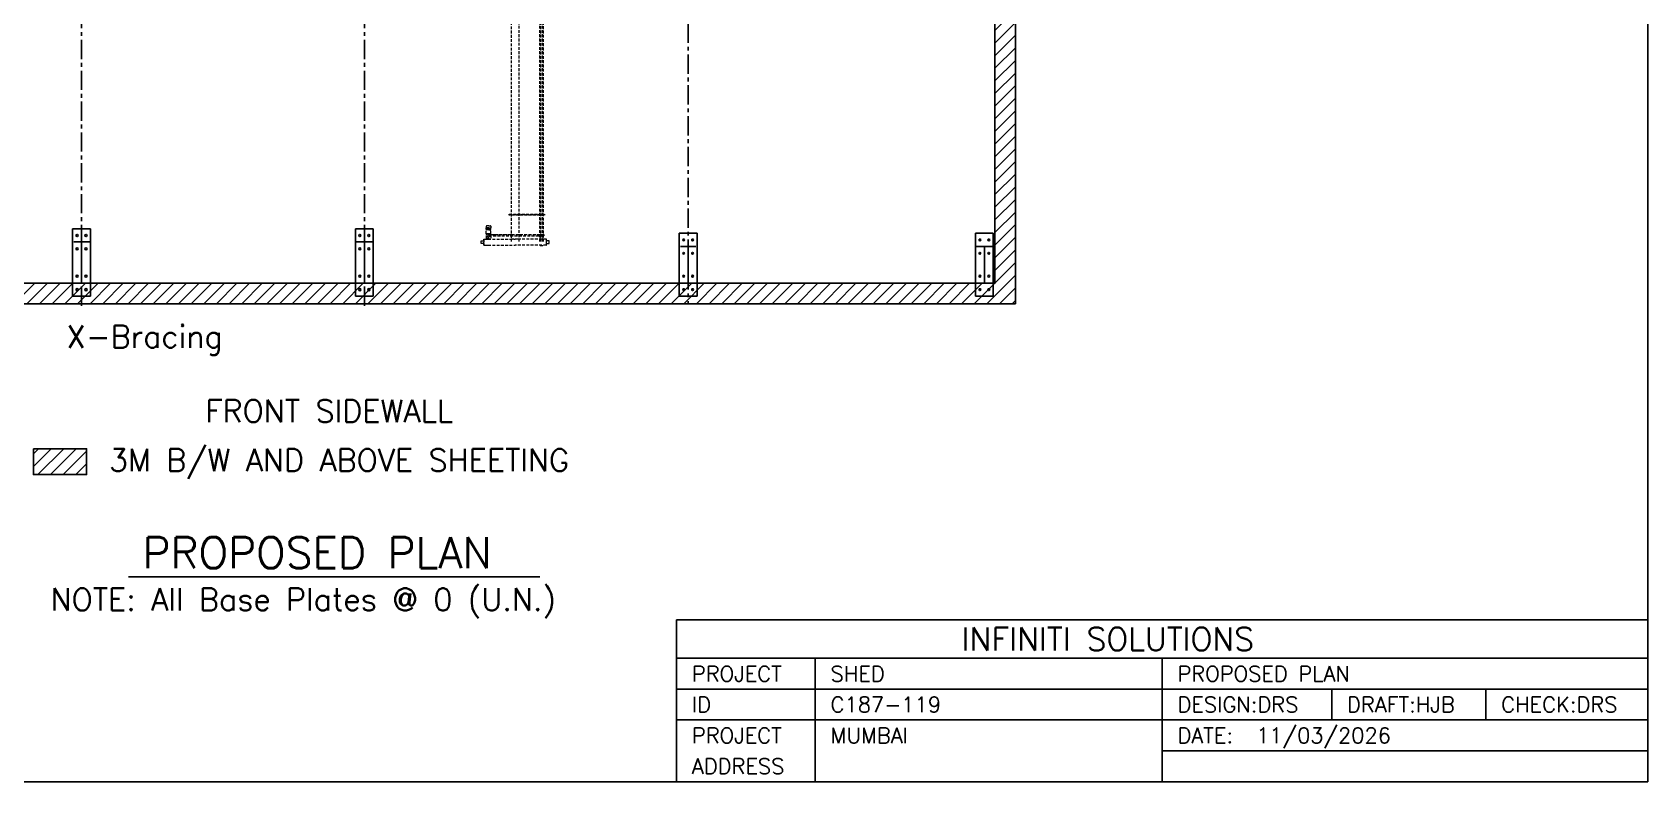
# Model space of a CAD drawing. Header units: millimetres. Extents: x -1427 to 62750, y 0 to 21191.
# Drawn here: x 10453 to 28540, y 0 to 8387 of the extents above; entities that cross this region are included whole.
import ezdxf

# ---------------------------------------------------------------- set-up
doc = ezdxf.new("R2010")
doc.units = ezdxf.units.MM
doc.header["$MEASUREMENT"] = 0
for name, pattern in [('CENTER', [345.194, 215.747, -43.149, 43.149, -43.149]), ('CONTIN', [0]), ('HIDDEN', [9.525, 6.35, -3.175])]:
    doc.linetypes.add(name, pattern=pattern)
doc.layers.get('0').update_dxf_attribs({"linetype": 'CONTIN'})
for name, color, linetype in [('1', 7, 'CONTIN'), ('10', 7, 'CONTIN'), ('11', 6, 'CONTIN'), ('14', 1, 'CONTIN'), ('15', 1, 'CONTIN'), ('22', 7, 'CONTIN'), ('27', 7, 'CENTER')]:
    doc.layers.add(name, color=color, linetype=linetype)
doc.styles.add('SIMPLEX', font='SIMPLEX')

# ---------------------------------------------------------------- blocks, each defined once
blk = doc.blocks.new('WCOL')
for p, q in [((-113.914, 222.133), (113.914, 222.133)), ((0, 222.133), (0, 0)), ((-113.914, 0), (113.914, 0))]:
    blk.add_line(p, q)
blk = doc.blocks.new('BOLT_0')
at = {"layer": '1'}
blk.add_circle((0, 0), 25.4, dxfattribs=at)

msp = doc.modelspace()

# ---------------------------------------------------------------- hatches: boundary and pattern name
at = {"linetype": 'Continuous'}
h = msp.add_hatch(dxfattribs=at)
h.set_pattern_fill('ANSI31', color=1, scale=800, style=0)
h.set_pattern_definition([(45, (-2712.42, 869.93), (-70.71068, 70.71068), [])])
h.paths.add_polyline_path([(6045.8, 5349.1), (6045.8, 16769.1), (21460.8, 16769.1), (21460.8, 5349.1)])
h.paths.add_polyline_path([(6275.8, 16539.1), (6275.8, 5579.1), (17275.8, 5579.1), (21230.8, 5579.1), (21230.8, 16539.1)], flags=16)
h = msp.add_hatch(dxfattribs=at)
h.set_pattern_fill('ANSI31', color=1, scale=800, style=0)
h.set_pattern_definition([(45, (-2035.24, 2199.7), (-70.7107, 70.7107), [])])
h.paths.add_polyline_path([(10465.5, 3725.8), (10465.5, 3436.5), (11061.2, 3436.5), (11061.2, 3725.8)])

# ---------------------------------------------------------------- linework, layer by layer
at = {"color": 3, "linetype": 'HIDDEN', "lineweight": 0, "ltscale": 5}
for p, q in [((15813.8, 16120.7), (15813.8, 6047.2)), ((15902.8, 6047.2), (15902.8, 16120.7)), ((16135.7, 6047.2), (16135.7, 16122.4)), ((16144.6, 16122.4), (16144.6, 6047.2)), ((16165.4, 6047.2), (16165.4, 16122.4)), ((16174.3, 16122.4), (16174.3, 6047.2)), ((16197.2, 6345.3), (15780.4, 6345.3)), ((15536.3, 6216.2), (15535.1, 6198.1)), ((15535.1, 6131.6), (15535.1, 6198.1)), ((15552.9, 6198.1), (15535.1, 6198.1)), ((15552.9, 6187.7), (15535.1, 6187.7)), ((15552.9, 6177.3), (15535.1, 6177.3)), ((15552.9, 6220.3), (15540.8, 6220.3)), ((15565.4, 6220.3), (15552.9, 6220.3)), ((15565.4, 6198.1), (15552.9, 6198.1)), ((15565.4, 6187.7), (15552.9, 6187.7)), ((15565.4, 6177.3), (15552.9, 6177.3)), ((15565.4, 6220.3), (15582.3, 6220.3)), ((15565.4, 6198.1), (15587.9, 6198.1)), ((15565.4, 6187.7), (15587.9, 6187.7)), ((15565.4, 6177.3), (15587.9, 6177.3)), ((15586.7, 6216.2), (15587.9, 6198.1)), ((15587.9, 6131.6), (15587.9, 6198.1)), ((15477.6, 6053.9), (15507.2, 6053.9)), ((15477.6, 6024.2), (15477.6, 6053.9)), ((15507.2, 6024.2), (15477.6, 6024.2)), ((15507.2, 6071.7), (15509.6, 6071.7)), ((15507.2, 6006.4), (15507.2, 6071.7)), ((15509.6, 6006.4), (15507.2, 6006.4)), ((15509.6, 6071.7), (15858.3, 6071.7)), ((15509.6, 6071.7), (15509.6, 6006.4)), ((15509.6, 6006.4), (15858.3, 6006.4)), ((15546.7, 6131.6), (15535.1, 6131.6)), ((15537.1, 6076.1), (15537.1, 6115.3)), ((15557.1, 6102.8), (15537.1, 6102.8)), ((15537.1, 6083), (15586, 6083)), ((15537.1, 6082.1), (15586, 6082.1)), ((15537.8, 6118.3), (15537.8, 6121.2)), ((15537.8, 6121.2), (15538.1, 6121.2)), ((15538.1, 6118.3), (15537.8, 6118.3)), ((15585.3, 6121.2), (15538.1, 6121.2)), ((15585, 6118.3), (15538.1, 6118.3)), ((15541, 6121.2), (15539.3, 6131.6)), ((15583, 6118.3), (15540, 6118.3)), ((15540, 6073.2), (15583, 6073.2)), ((15545.2, 6001.9), (15545.2, 6006.4)), ((15577.9, 6001.9), (15545.2, 6001.9)), ((15576.4, 6131.6), (15546.7, 6131.6)), ((15548.2, 6071.7), (15548.2, 6073.2)), ((15548.2, 6071.7), (15569, 6071.7)), ((15558.6, 6085.3), (15558.6, 6101.4)), ((15558.6, 6085.3), (15564.5, 6085.3)), ((15564.5, 6085.3), (15564.5, 6101.4)), ((15586, 6102.8), (15566, 6102.8)), ((15574.9, 6071.7), (15569, 6071.7)), ((15574.9, 6071.7), (15574.9, 6073.2)), ((15587.9, 6131.6), (15576.4, 6131.6)), ((15577.9, 6006.4), (15577.9, 6001.9)), ((15582, 6121.2), (15583.8, 6131.6)), ((15585, 6118.3), (15585.3, 6118.3)), ((15585.3, 6118.3), (15585.3, 6121.2)), ((15586, 6115.3), (15586, 6076.1)), ((15813.8, 6076.1), (15902.8, 6076.1)), ((16206.9, 6071.7), (15858.3, 6071.7)), ((16206.9, 6006.4), (15858.3, 6006.4)), ((16135.7, 6122.1), (15902.8, 6122.1)), ((16135.7, 6086.5), (16144.6, 6086.5)), ((16138.7, 6006.4), (16138.7, 6001.9)), ((16138.7, 6001.9), (16171.3, 6001.9)), ((16165.4, 6086.5), (16174.3, 6086.5)), ((16171.3, 6001.9), (16171.3, 6006.4)), ((16209.3, 6071.7), (16206.9, 6071.7)), ((16206.9, 6071.7), (16206.9, 6006.4)), ((16206.9, 6006.4), (16209.3, 6006.4)), ((16209.3, 6006.4), (16209.3, 6071.7)), ((16239, 6053.9), (16209.3, 6053.9)), ((16209.3, 6024.2), (16239, 6024.2)), ((16239, 6024.2), (16239, 6053.9))]:
    msp.add_line(p, q, dxfattribs=at)
for p, q in [((17666.1, 0), (17666.1, 1812.3)), ((17666.1, 1812.3), (28539.7, 1812.3)), ((17666.1, 1380.8), (28539.7, 1380.8)), ((17666.1, 1035.6), (28539.7, 1035.6)), ((17666.1, 690.4), (28539.7, 690.4))]:
    msp.add_line(p, q)
at = {"color": 0}
for p, q in [((19219.5, 0), (19219.5, 1380.8)), ((23102.9, 0), (23102.9, 1380.8)), ((25001.5, 1035.6), (25001.5, 690.4)), ((26727.4, 1035.6), (26727.4, 690.4)), ((23102.9, 345.2), (28539.7, 345.2))]:
    msp.add_line(p, q, dxfattribs=at)
for points in [[(21460.8, 5349.1), (6045.8, 5349.1), (6045.8, 16769.1), (21460.8, 16769.1)], [(16910.8, 5349.1), (21460.8, 5349.1), (21460.8, 16769.1), (16910.8, 16769.1)]]:
    msp.add_lwpolyline(points)
msp.add_lwpolyline([(6275.8, 16539.1), (6275.8, 5579.1), (17275.8, 5579.1), (21230.8, 5579.1), (21230.8, 16539.1), (6275.8, 16539.1)], close=True)
at = {"color": 3, "linetype": 'HIDDEN', "lineweight": 0, "ltscale": 5}
for points in [[(15791.5, 6351.2), (16184.7, 6351.2), (16184.7, 6339.3), (15791.5, 6339.3)], [(15614.9, 6107.3), (16184.7, 6107.3), (16184.7, 6119.2), (15614.9, 6119.2)]]:
    msp.add_lwpolyline(points, close=True, dxfattribs=at)
for points in [[(15813.8, 6122.1), (15582, 6122.1)], [(16165.4, 6122.1), (16144.6, 6122.1)]]:
    msp.add_lwpolyline(points, dxfattribs=at)
at = {"linetype": 'Continuous'}
msp.add_lwpolyline([(10465.5, 3725.8), (11061.2, 3725.8), (11061.2, 3436.5), (10465.5, 3436.5)], close=True, dxfattribs=at)
at = {"color": 3, "linetype": 'HIDDEN', "lineweight": 0, "ltscale": 5}
for centre, radius, start, end in [((15540.8, 6215.9), 4.45, 90, 176.18593), ((15582.3, 6215.9), 4.45, 3.81407, 90), ((15540, 6115.3), 2.97, 90, 180), ((15540, 6076.1), 2.97, 180, 270), ((15557.1, 6101.4), 1.48, 0, 90), ((15566, 6101.4), 1.48, 90, 180), ((15583, 6115.3), 2.97, 0, 90), ((15583, 6076.1), 2.97, 270, 0)]:
    msp.add_arc(centre, radius, start, end, dxfattribs=at)
at = {"layer": '10'}
for p, q in [((10904.7, 6188.1), (10904.7, 5432.1)), ((11104.7, 6188.1), (10904.7, 6188.1)), ((11104.7, 5432.1), (11104.7, 6188.1)), ((14070.8, 6188.1), (14070.8, 5432.1)), ((14270.8, 6188.1), (14070.8, 6188.1)), ((14270.8, 5432.1), (14270.8, 6188.1)), ((17696.4, 6138.1), (17696.4, 5432.1)), ((17896.4, 6138.1), (17696.4, 6138.1)), ((17896.4, 5432.1), (17896.4, 6138.1)), ((21012.8, 6138.1), (21012.8, 5432.1)), ((21212.8, 6138.1), (21012.8, 6138.1)), ((21212.8, 5432.1), (21212.8, 6138.1)), ((10904.7, 5432.1), (11104.7, 5432.1)), ((14070.8, 5432.1), (14270.8, 5432.1)), ((17696.4, 5432.1), (17896.4, 5432.1)), ((21012.8, 5432.1), (21212.8, 5432.1))]:
    msp.add_line(p, q, dxfattribs=at)
at = {"layer": '15', "color": 0}
msp.add_line((11529.9, 2292.1), (16135.5, 2292.1), dxfattribs=at)
at = {"layer": '22'}
for p, q in [((28539.7, 0), (28539.7, 21190.7)), ((-1427, 0), (28539.7, 0))]:
    msp.add_line(p, q, dxfattribs=at)
at = {"layer": '27'}
for p, q in [((11004.7, 5325.3), (11004.7, 16792.8)), ((14170.8, 5325.3), (14170.8, 16792.8)), ((17796.4, 16769.1), (17796.4, 5349.1))]:
    msp.add_line(p, q, dxfattribs=at)

# ---------------------------------------------------------------- block references
at = {"layer": '10'}
for name, p, xscale, yscale, zscale in [('WCOL', (11004.7, 5579.1), 0.76812184, 2.08, 2.08), ('BOLT_0', (10954.7, 6113.1), 0.4724409600000001, 0.4724409600000001, 0.4724409600000001), ('BOLT_0', (10954.7, 5963.1), 0.4724409600000001, 0.4724409600000001, 0.4724409600000001), ('BOLT_0', (11054.7, 6113.1), 0.4724409600000001, 0.4724409600000001, 0.4724409600000001), ('BOLT_0', (11054.7, 5963.1), 0.4724409600000001, 0.4724409600000001, 0.4724409600000001), ('WCOL', (14170.8, 5579.1), 0.76812184, 2.08, 2.08), ('BOLT_0', (14120.8, 6113.1), 0.4724409600000001, 0.4724409600000001, 0.4724409600000001), ('BOLT_0', (14120.8, 5963.1), 0.4724409600000001, 0.4724409600000001, 0.4724409600000001), ('BOLT_0', (14220.8, 6113.1), 0.4724409600000001, 0.4724409600000001, 0.4724409600000001), ('BOLT_0', (14220.8, 5963.1), 0.4724409600000001, 0.4724409600000001, 0.4724409600000001), ('WCOL', (17796.4, 5579.1), 0.76812184, 1.855, 1.855), ('BOLT_0', (17746.4, 6063.1), 0.3937008, 0.3937008, 0.3937008), ('BOLT_0', (17846.4, 6063.1), 0.3937008, 0.3937008, 0.3937008), ('WCOL', (21112.8, 5579.1), 0.76812184, 1.855, 1.855), ('BOLT_0', (21062.8, 6063.1), 0.3937008, 0.3937008, 0.3937008), ('BOLT_0', (21162.8, 6063.1), 0.3937008, 0.3937008, 0.3937008), ('BOLT_0', (17746.4, 5913.1), 0.3937008, 0.3937008, 0.3937008), ('BOLT_0', (17846.4, 5913.1), 0.3937008, 0.3937008, 0.3937008), ('BOLT_0', (21062.8, 5913.1), 0.3937008, 0.3937008, 0.3937008), ('BOLT_0', (21162.8, 5913.1), 0.3937008, 0.3937008, 0.3937008), ('BOLT_0', (10954.7, 5657.1), 0.4724409600000001, 0.4724409600000001, 0.4724409600000001), ('BOLT_0', (11054.7, 5657.1), 0.4724409600000001, 0.4724409600000001, 0.4724409600000001), ('BOLT_0', (14120.8, 5657.1), 0.4724409600000001, 0.4724409600000001, 0.4724409600000001), ('BOLT_0', (14220.8, 5657.1), 0.4724409600000001, 0.4724409600000001, 0.4724409600000001), ('BOLT_0', (17746.4, 5657.1), 0.3937008, 0.3937008, 0.3937008), ('BOLT_0', (17846.4, 5657.1), 0.3937008, 0.3937008, 0.3937008), ('BOLT_0', (21062.8, 5657.1), 0.3937008, 0.3937008, 0.3937008), ('BOLT_0', (21162.8, 5657.1), 0.3937008, 0.3937008, 0.3937008), ('BOLT_0', (10954.7, 5507.1), 0.4724409600000001, 0.4724409600000001, 0.4724409600000001), ('BOLT_0', (11054.7, 5507.1), 0.4724409600000001, 0.4724409600000001, 0.4724409600000001), ('BOLT_0', (14120.8, 5507.1), 0.4724409600000001, 0.4724409600000001, 0.4724409600000001), ('BOLT_0', (14220.8, 5507.1), 0.4724409600000001, 0.4724409600000001, 0.4724409600000001), ('BOLT_0', (17746.4, 5507.1), 0.3937008, 0.3937008, 0.3937008), ('BOLT_0', (17846.4, 5507.1), 0.3937008, 0.3937008, 0.3937008), ('BOLT_0', (21062.8, 5507.1), 0.3937008, 0.3937008, 0.3937008), ('BOLT_0', (21162.8, 5507.1), 0.3937008, 0.3937008, 0.3937008)]:
    msp.add_blockref(name, p, dxfattribs=dict(at, xscale=xscale, yscale=yscale, zscale=zscale))

# ---------------------------------------------------------------- texts
at = {"layer": '11', "style": 'SIMPLEX'}
msp.add_text('X-Bracing', height=250, dxfattribs=at).set_placement((10838.4, 4857.2))
at = {"layer": '14', "color": 0, "style": 'SIMPLEX'}
for s, height, p in [('INFINITI SOLUTIONS', 258.896, (20859.1, 1467.1)), ('PROJECT', 172.6, (17838.7, 1121.9)), ('SHED', 172.6, (19392.1, 1121.9)), ('PROPOSED PLAN', 172.597, (23275.5, 1121.9)), ('ID', 172.6, (17838.7, 776.7)), ('C187-119', 172.6, (19392.1, 776.7)), ('DESIGN:DRS', 172.6, (23275.5, 776.7)), ('DRAFT:HJB', 172.6, (25174.1, 776.7)), ('CHECK:DRS', 172.6, (26900, 776.7)), ('PROJECT', 172.6, (17838.7, 431.5)), ('MUMBAI', 172.6, (19392.1, 431.5)), ('DATE:', 172.6, (23275.5, 431.5)), ('11/03/2026', 172.6, (24155.7, 431.5)), ('ADDRESS', 172.6, (17838.7, 86.3))]:
    msp.add_text(s, height=height, dxfattribs=at).set_placement(p)
at = {"layer": '15', "color": 0, "style": 'SIMPLEX'}
for s, height, p in [('FRONT SIDEWALL', 250, (12391.5, 4024.4)), ('3M B/W AND ABOVE SHEETING', 250, (11310.9, 3473.8)), ('PROPOSED PLAN', 350, (11685.1, 2388)), ('NOTE: All Base Plates @ 0 (U.N.)', 250, (10658.3, 1914))]:
    msp.add_text(s, height=height, dxfattribs=at).set_placement(p)

doc.saveas('drawing.dxf')
